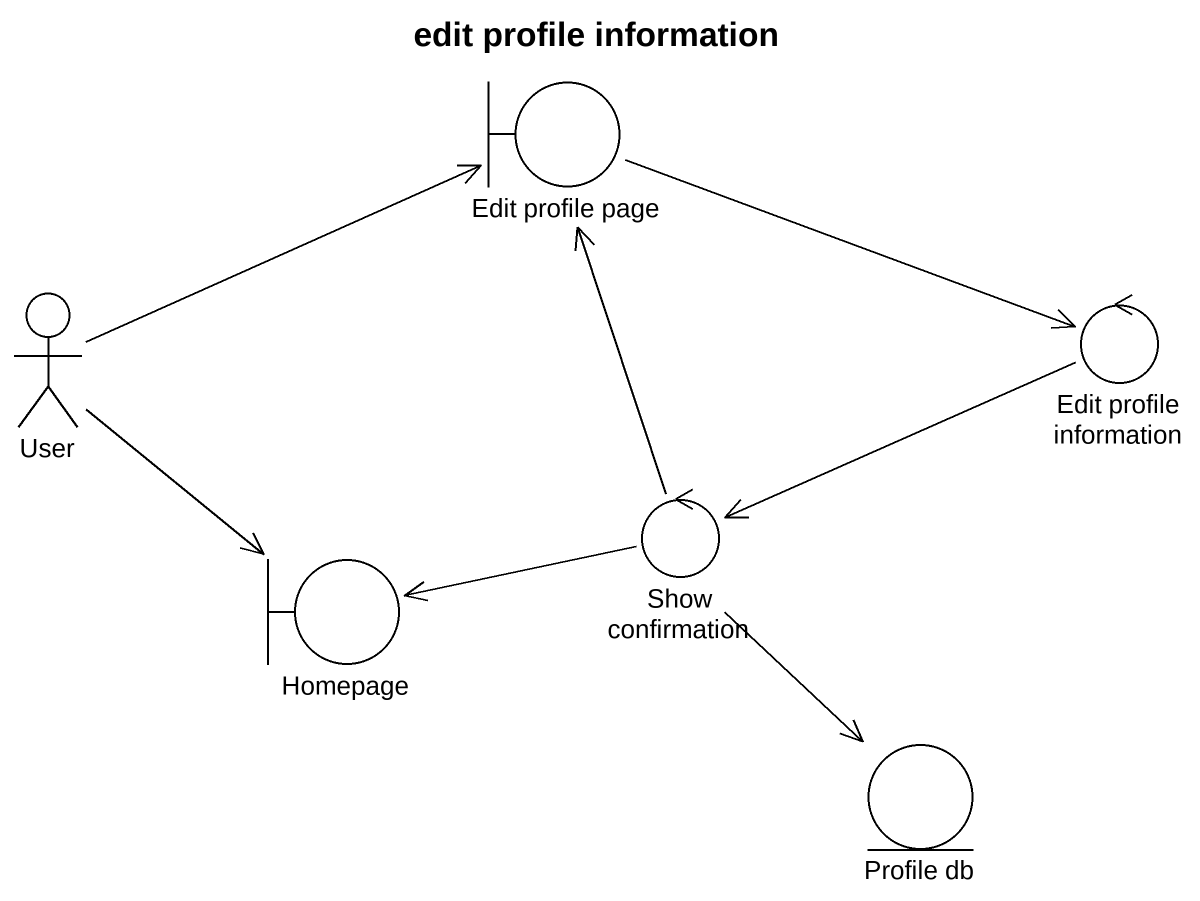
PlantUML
@startuml
title edit profile information
boundary "Edit profile page" as Edit_profile_page
actor User
control "Edit profile information" as Edit_profile_information
boundary Homepage
control "Show confirmation" as Show_confirmation
entity "Profile db" as Profile_db
Edit_profile_page -right-> Edit_profile_information
User -right-> Edit_profile_page
User --> Homepage
Edit_profile_information -left-> Show_confirmation
Show_confirmation -up-> Edit_profile_page
Show_confirmation -left-> Homepage
Show_confirmation --> Profile_db
@enduml
